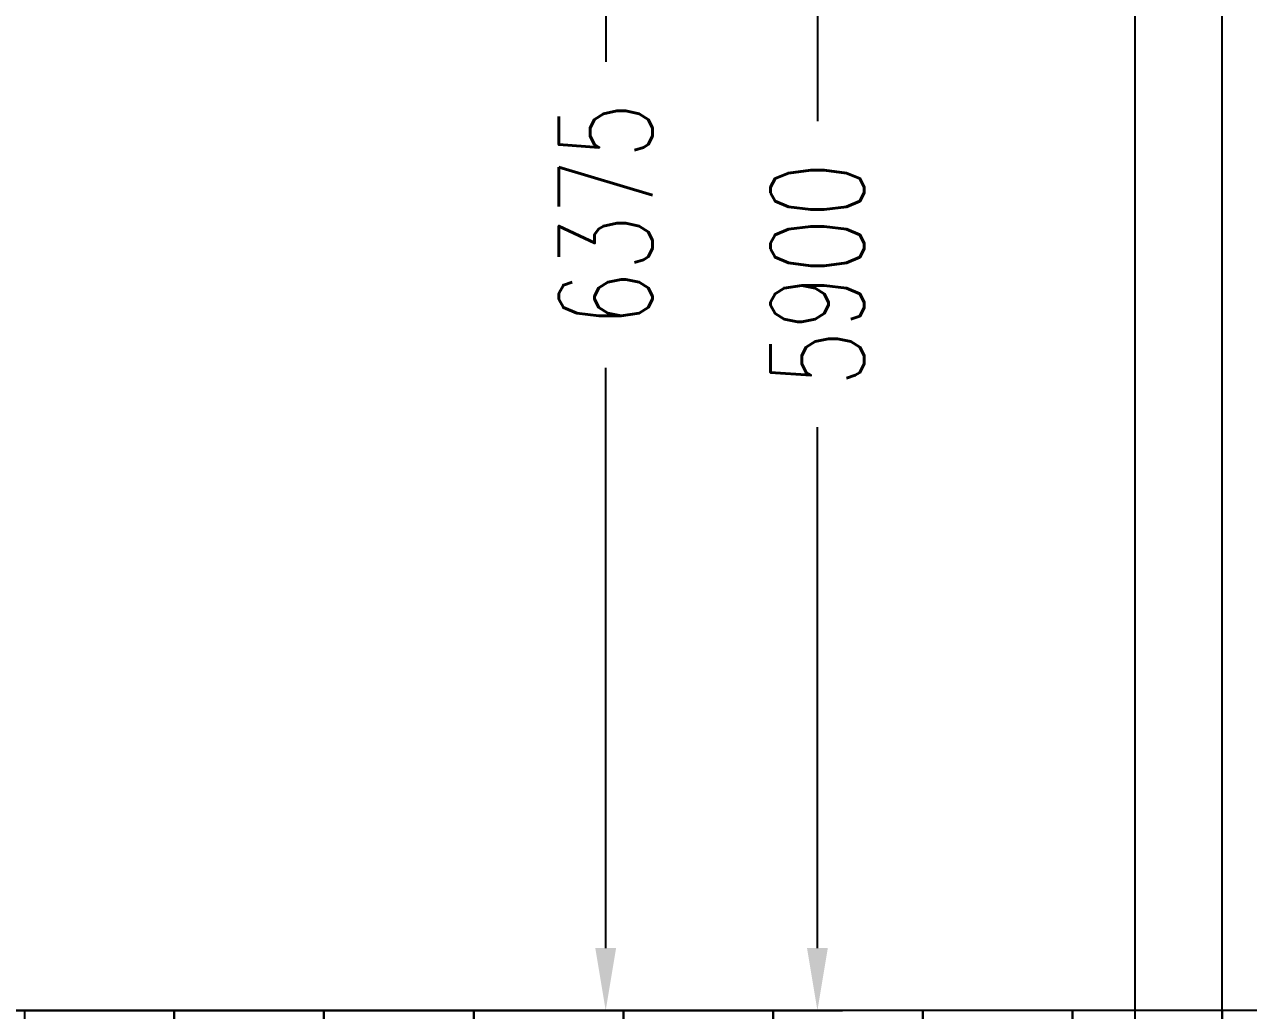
# Model space of a CAD drawing. Header units: millimetres. Extents: x -32710 to 654186, y -254124 to 420220.
# Drawn here: x 259600 to 264505, y 385950 to 389900 of the extents above; entities that cross this region are included whole.
import ezdxf

# ---------------------------------------------------------------- set-up
doc = ezdxf.new("R2010")
doc.units = ezdxf.units.MM
doc.header["$LTSCALE"] = 1000
doc.linetypes.add('TPH12-SEC-@E$0$CENTERK5', pattern=[6.916, 6.667, -0.083, 0.083, -0.083])
for name, color, linetype in [('DSMK', 10, 'Continuous'), ('Raised Floor', 1, 'Continuous'), ('TPH12-SEC-@E$0$H-SIN', 252, 'TPH12-SEC-@E$0$CENTERK5'), ('TPH12-SEC-@E$0$STEEL3', 252, 'Continuous')]:
    doc.layers.add(name, color=color, linetype=linetype)
doc.styles.add('aa-txt', font='simplex.shx', dxfattribs={"width": 0.7, "bigfont": 'chineset.shx'})
doc.dimstyles.new('adim-1500', dxfattribs={"dimscale": 1000, "dimtxt": 0.375, "dimasz": 0.25, "dimexe": 0.1, "dimexo": 0.5, "dimgap": 0.15, "dimtad": 0, "dimdec": 4, "dimtxsty": 'aa-txt', "dimcen": 3.75, "dimclrd": 3, "dimclre": 3, "dimclrt": 256, "dimadec": 0, "dimazin": 0, "dimtfac": 1, "dimtdec": 4, "dimtmove": 0, "dimatfit": 3, "dimfxl": 0.1, "dimarcsym": 0})

# ---------------------------------------------------------------- blocks, each defined once
blk = doc.blocks.new('TPH12-SEC-@E')
at = {"layer": 'TPH12-SEC-@E$0$H-SIN'}
for p, q in [((264400, 377500), (264400, 414000)), ((274800, 385950), (45200, 385950))]:
    blk.add_line(p, q, dxfattribs=at)
at = {"layer": 'TPH12-SEC-@E$0$STEEL3'}
blk.add_line((264050, 393725), (264050, 385050), dxfattribs=at)
blk = doc.blocks.new('*D2553')
at = {"layer": 'DEFPOINTS', "color": 0}
for p in [(261929, 392325), (264400, 392325), (261855.2, 385950)]:
    blk.add_point(p, dxfattribs=at)
at = {"layer": 'DSMK', "color": 3, "lineweight": -2, "transparency": 16777216}
for p, q in [((263900, 392325), (261829, 392325)), ((261929, 392075), (261929, 389750)), ((261929, 386200), (261929, 388525)), ((262355.2, 385950), (262029, 385950))]:
    blk.add_line(p, q, dxfattribs=at)
at = {"layer": 'DSMK', "color": 3, "transparency": 16777216}
for points in [[(261887.3, 392075), (261970.7, 392075), (261929, 392325)], [(261887.3, 386200), (261970.7, 386200), (261929, 385950)]]:
    blk.add_solid(points, dxfattribs=at)
at = {"layer": 'DSMK', "transparency": 16777216, "insert": (261929, 389137.5), "char_height": 375, "attachment_point": 5, "rotation": 90, "style": 'aa-txt'}
blk.add_mtext('6375', dxfattribs=at)
blk = doc.blocks.new('*D2554')
at = {"layer": 'DEFPOINTS', "color": 0}
for p in [(262777.5, 391850), (263680, 391850), (258400, 385950)]:
    blk.add_point(p, dxfattribs=at)
at = {"layer": 'DSMK', "color": 3, "lineweight": -2, "transparency": 16777216}
for p, q in [((263180, 391850), (262677.5, 391850)), ((262777.5, 391600), (262777.5, 389512.5)), ((262777.5, 386200), (262777.5, 388287.5)), ((258900, 385950), (262877.5, 385950))]:
    blk.add_line(p, q, dxfattribs=at)
at = {"layer": 'DSMK', "color": 3, "transparency": 16777216}
for points in [[(262735.8, 391600), (262819.1, 391600), (262777.5, 391850)], [(262735.8, 386200), (262819.1, 386200), (262777.5, 385950)]]:
    blk.add_solid(points, dxfattribs=at)
at = {"layer": 'DSMK', "transparency": 16777216, "insert": (262777.5, 388900), "char_height": 375, "attachment_point": 5, "rotation": 90, "style": 'aa-txt'}
blk.add_mtext('5900', dxfattribs=at)

msp = doc.modelspace()

# ---------------------------------------------------------------- linework, layer by layer
at = {"layer": 'Raised Floor'}
for points in [[(260200, 385950), (259600, 385950), (259600, 385900), (260200, 385900)], [(260800, 385950), (260200, 385950), (260200, 385900), (260800, 385900)], [(261400, 385950), (260800, 385950), (260800, 385900), (261400, 385900)], [(262000, 385950), (261400, 385950), (261400, 385900), (262000, 385900)], [(262600, 385950), (262000, 385950), (262000, 385900), (262600, 385900)], [(263200, 385950), (262600, 385950), (262600, 385900), (263200, 385900)], [(263800, 385950), (263200, 385950), (263200, 385900), (263800, 385900)], [(264400, 385950), (263800, 385950), (263800, 385900), (264400, 385900)], [(265000, 385950), (264400, 385950), (264400, 385900), (265000, 385900)]]:
    msp.add_lwpolyline(points, close=True, dxfattribs=at)

# ---------------------------------------------------------------- block references
msp.add_blockref('TPH12-SEC-@E', (0, 0))

# ---------------------------------------------------------------- dimensions: what is measured, and where the dimension line sits
at = {"layer": 'DSMK', "color": 8}
for base, p1, p2, picture, middle in [((261928.98954, 392325), (261855.2288, 385950), (264400, 392325), '*D2553', (261928.98954, 389137.5)), ((262777.47186, 391850), (258400, 385950), (263679.96858, 391850), '*D2554', (262777.47186, 388900))]:
    dim = msp.add_linear_dim(base=base, p1=p1, p2=p2, angle=90, dimstyle='adim-1500', dxfattribs=at)
    dim.commit()
    dim.dimension.update_dxf_attribs({"geometry": picture, "text_midpoint": middle})

doc.saveas('drawing.dxf')
